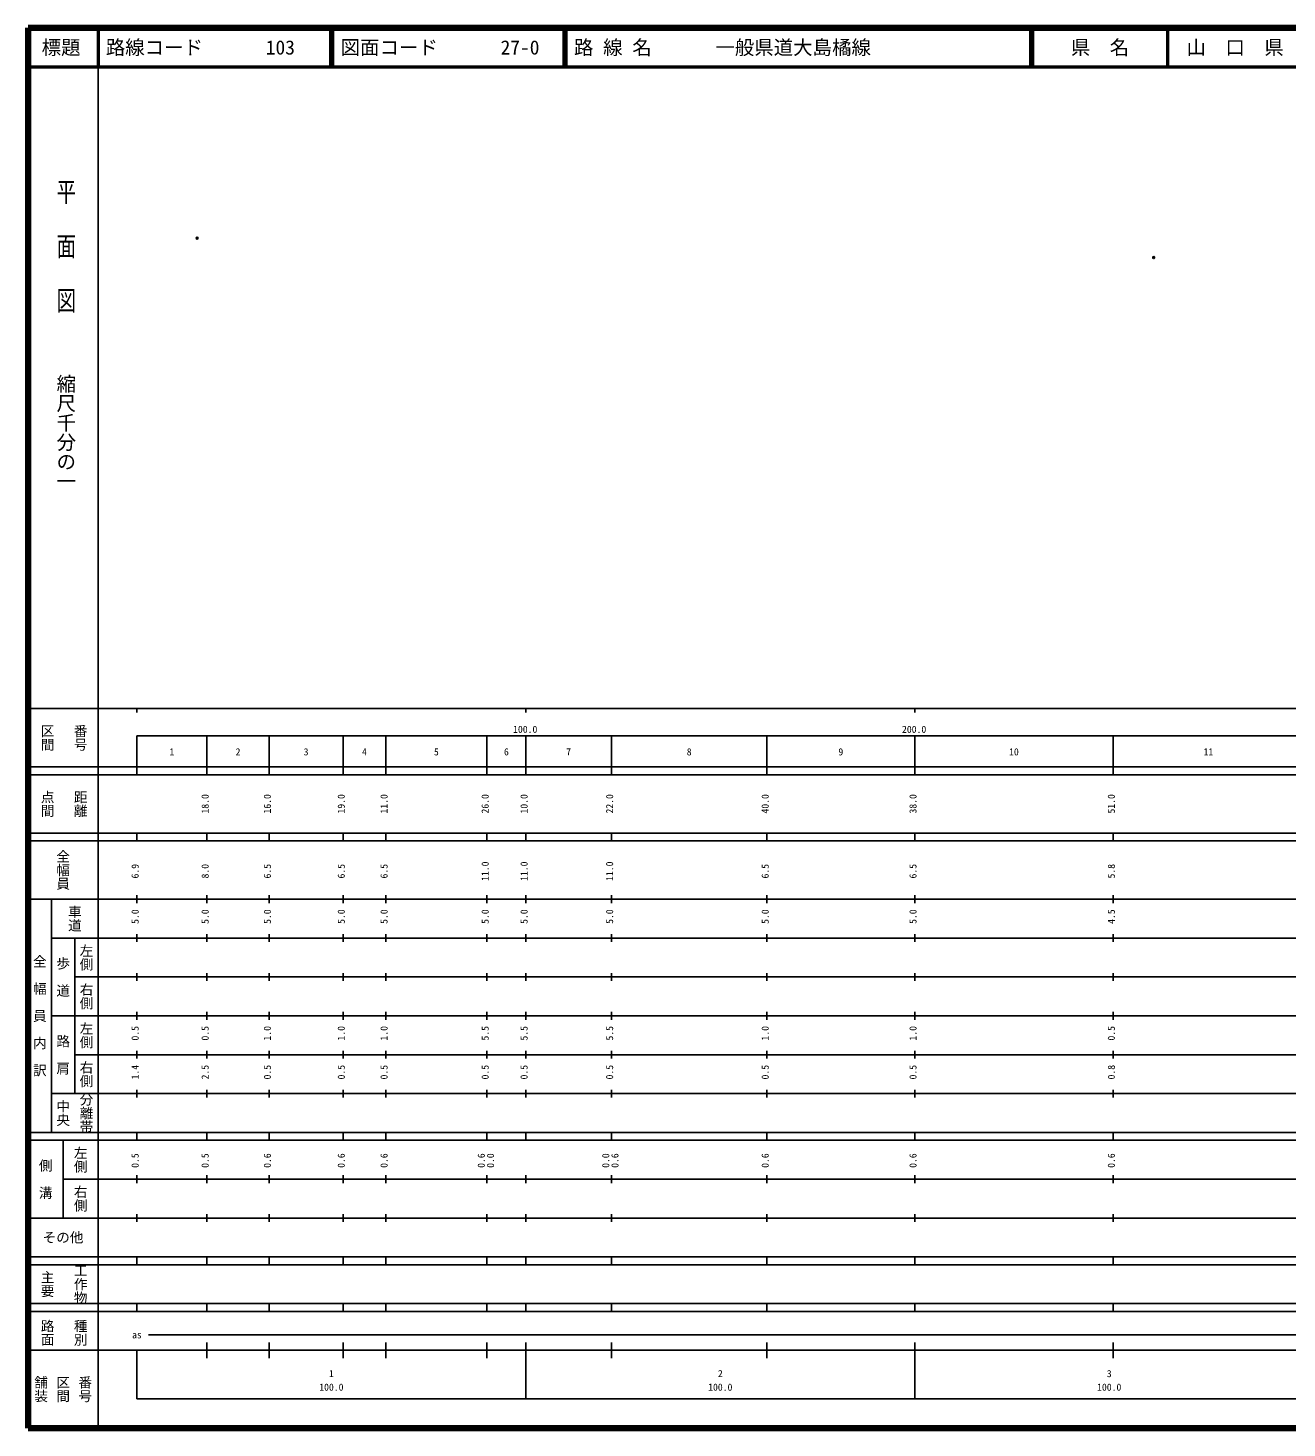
# Model space of a CAD drawing. Units: millimetres on the paper. Extents: x 40 to 680, y 20 to 380.
# Drawn here: x 40 to 363.7, y 20 to 380 of the extents above; entities that cross this region are included whole.
import ezdxf
from ezdxf.enums import TextEntityAlignment as Align

# ---------------------------------------------------------------- set-up
doc = ezdxf.new("R2010")
doc.units = ezdxf.units.MM
doc.header["$PDMODE"] = 32
doc.header["$PDSIZE"] = 0.5
doc.layers.add('M-OTRS', color=6, linetype='Continuous')
doc.layers.add('M-TTL-TXT', color=7, linetype='Continuous')
for name, color, linetype, lineweight in [('M-TTL', 2, 'Continuous', 140), ('M-TTL-BAND', 7, 'Continuous', 25), ('M-TTL-LINE', 7, 'Continuous', 50)]:
    doc.layers.add(name, color=color, linetype=linetype, lineweight=lineweight)
doc.styles.add('@ＭＳ ゴシック', font='')
doc.styles.add('ＭＳ ゴシック', font='')
doc.styles.get('@ＭＳ ゴシック').set_extended_font_data('@MS Gothic')
doc.styles.get('ＭＳ ゴシック').set_extended_font_data('MS Gothic')

msp = doc.modelspace()

# ---------------------------------------------------------------- linework, layer by layer
at = {"layer": 'M-OTRS'}
for p in [(83.482, 325.954), (329.433, 320.976)]:
    msp.add_point(p, dxfattribs=at)
at = {"layer": 'M-TTL'}
for p, q in [((40, 380), (40, 20)), ((680, 380), (40, 380)), ((40, 20), (680, 20))]:
    msp.add_line(p, q, dxfattribs=at)
at = {"layer": 'M-TTL-BAND'}
for p, q in [((58, 370), (58, 20)), ((40, 205), (579, 205)), ((68, 205), (68, 204)), ((168, 205), (168, 204)), ((268, 205), (268, 204)), ((68, 198), (579, 198)), ((68, 198), (68, 188)), ((86, 188), (86, 198)), ((102, 188), (102, 198)), ((121, 188), (121, 198)), ((132, 188), (132, 198)), ((158, 188), (158, 198)), ((168, 188), (168, 198)), ((190, 188), (190, 198)), ((230, 188), (230, 198)), ((268, 188), (268, 198)), ((319, 188), (319, 198)), ((40, 190), (579, 190)), ((40, 188), (579, 188)), ((40, 173), (579, 173)), ((68, 171), (68, 173)), ((86, 171), (86, 173)), ((102, 171), (102, 173)), ((121, 171), (121, 173)), ((132, 171), (132, 173)), ((158, 171), (158, 173)), ((168, 171), (168, 173)), ((190, 171), (190, 173)), ((230, 171), (230, 173)), ((268, 171), (268, 173)), ((319, 171), (319, 173)), ((40, 171), (579, 171)), ((40, 156), (579, 156)), ((46, 96), (46, 156)), ((68, 155), (68, 157)), ((86, 155), (86, 157)), ((102, 155), (102, 157)), ((121, 155), (121, 157)), ((132, 155), (132, 157)), ((158, 155), (158, 157)), ((168, 155), (168, 157)), ((190, 155), (190, 157)), ((230, 155), (230, 157)), ((268, 155), (268, 157)), ((319, 155), (319, 157)), ((46, 146), (579, 146)), ((52, 146), (52, 106)), ((68, 145), (68, 147)), ((86, 145), (86, 147)), ((102, 145), (102, 147)), ((121, 145), (121, 147)), ((132, 145), (132, 147)), ((158, 145), (158, 147)), ((168, 145), (168, 147)), ((190, 145), (190, 147)), ((230, 145), (230, 147)), ((268, 145), (268, 147)), ((319, 145), (319, 147)), ((68, 135), (68, 137)), ((86, 135), (86, 137)), ((102, 135), (102, 137)), ((121, 135), (121, 137)), ((132, 135), (132, 137)), ((158, 135), (158, 137)), ((168, 135), (168, 137)), ((190, 135), (190, 137)), ((230, 135), (230, 137)), ((268, 135), (268, 137)), ((319, 135), (319, 137)), ((52, 136), (579, 136)), ((46, 126), (579, 126)), ((68, 125), (68, 127)), ((86, 125), (86, 127)), ((102, 125), (102, 127)), ((121, 125), (121, 127)), ((132, 125), (132, 127)), ((158, 125), (158, 127)), ((168, 125), (168, 127)), ((190, 125), (190, 127)), ((230, 125), (230, 127)), ((268, 125), (268, 127)), ((319, 125), (319, 127)), ((52, 116), (579, 116)), ((68, 115), (68, 117)), ((86, 115), (86, 117)), ((102, 115), (102, 117)), ((121, 115), (121, 117)), ((132, 115), (132, 117)), ((158, 115), (158, 117)), ((168, 115), (168, 117)), ((190, 115), (190, 117)), ((230, 115), (230, 117)), ((268, 115), (268, 117)), ((319, 115), (319, 117)), ((46, 106), (579, 106)), ((68, 105), (68, 107)), ((86, 105), (86, 107)), ((102, 105), (102, 107)), ((121, 105), (121, 107)), ((132, 105), (132, 107)), ((158, 105), (158, 107)), ((168, 105), (168, 107)), ((190, 105), (190, 107)), ((230, 105), (230, 107)), ((268, 105), (268, 107)), ((319, 105), (319, 107)), ((40, 96), (579, 96)), ((40, 94), (579, 94)), ((49, 94), (49, 74)), ((68, 94), (68, 96)), ((86, 94), (86, 96)), ((102, 94), (102, 96)), ((121, 94), (121, 96)), ((132, 94), (132, 96)), ((158, 94), (158, 96)), ((168, 94), (168, 96)), ((190, 94), (190, 96)), ((230, 94), (230, 96)), ((268, 94), (268, 96)), ((319, 94), (319, 96)), ((49, 84), (579, 84)), ((68, 83), (68, 85)), ((86, 83), (86, 85)), ((102, 83), (102, 85)), ((121, 83), (121, 85)), ((132, 83), (132, 85)), ((158, 83), (158, 85)), ((168, 83), (168, 85)), ((190, 83), (190, 85)), ((230, 83), (230, 85)), ((268, 83), (268, 85)), ((319, 83), (319, 85)), ((40, 74), (579, 74)), ((68, 73), (68, 75)), ((86, 73), (86, 75)), ((102, 73), (102, 75)), ((121, 73), (121, 75)), ((132, 73), (132, 75)), ((158, 73), (158, 75)), ((168, 73), (168, 75)), ((190, 73), (190, 75)), ((230, 73), (230, 75)), ((268, 73), (268, 75)), ((319, 73), (319, 75)), ((40, 64), (579, 64)), ((40, 62), (579, 62)), ((68, 62), (68, 64)), ((86, 62), (86, 64)), ((102, 62), (102, 64)), ((121, 62), (121, 64)), ((132, 62), (132, 64)), ((158, 62), (158, 64)), ((168, 62), (168, 64)), ((190, 62), (190, 64)), ((230, 62), (230, 64)), ((268, 62), (268, 64)), ((319, 62), (319, 64)), ((40, 52), (579, 52)), ((68, 50), (68, 52)), ((86, 50), (86, 52)), ((102, 50), (102, 52)), ((121, 50), (121, 52)), ((132, 50), (132, 52)), ((158, 50), (158, 52)), ((168, 50), (168, 52)), ((190, 50), (190, 52)), ((230, 50), (230, 52)), ((268, 50), (268, 52)), ((319, 50), (319, 52)), ((40, 50), (579, 50)), ((71, 44), (539, 44)), ((40, 40), (579, 40)), ((68, 40), (68, 27.5)), ((86, 38), (86, 42)), ((102, 38), (102, 42)), ((121, 38), (121, 42)), ((132, 38), (132, 42)), ((158, 38), (158, 42)), ((168, 27.5), (168, 42)), ((190, 38), (190, 42)), ((230, 38), (230, 42)), ((268, 27.5), (268, 42)), ((319, 38), (319, 42)), ((68, 27.5), (579, 27.5))]:
    msp.add_line(p, q, dxfattribs=at)
at = {"layer": 'M-TTL-LINE'}
for p, q in [((58, 380), (58, 370)), ((117.75, 380), (117.75, 370)), ((118.25, 380), (118.25, 370)), ((177.75, 380), (177.75, 370)), ((178.25, 380), (178.25, 370)), ((297.75, 380), (297.75, 370)), ((298.25, 380), (298.25, 370)), ((333, 380), (333, 370)), ((40, 370), (680, 370))]:
    msp.add_line(p, q, dxfattribs=at)

# ---------------------------------------------------------------- texts
at = {"layer": 'M-TTL-BAND', "style": '@ＭＳ ゴシック', "width": 1.4}
msp.add_text('平  面  図', height=3.666, rotation=270, dxfattribs=at).set_placement((49.777, 306.475), align=Align.MIDDLE_RIGHT)
at = {"layer": 'M-TTL-BAND', "style": '@ＭＳ ゴシック'}
msp.add_text('縮尺千分の一', height=3.666, rotation=270, dxfattribs=at).set_placement((49.777, 261.03), align=Align.MIDDLE_RIGHT)
for s, p in [('区間', (45, 197.5)), ('番号', (53.5, 197.5)), ('点間', (45, 180.5)), ('距離', (53.5, 180.5)), ('全幅員', (49, 163.5)), ('車道', (52, 151)), ('左側', (55, 141)), ('全\u3000幅\u3000員\u3000内\u3000訳', (43, 126)), ('歩\u3000道', (49, 136)), ('右側', (55, 131)), ('左側', (55, 121)), ('路\u3000肩', (49, 116)), ('右側', (55, 111)), ('分離帯', (55, 101)), ('中央', (49, 101)), ('左側', (53.5, 89)), ('側\u3000溝', (44.5, 84)), ('右側', (53.5, 79)), ('工作物', (53.5, 57)), ('主要', (45, 57)), ('路面', (45, 44.5)), ('種別', (53.5, 44.5)), ('舗装', (43.333, 30)), ('区間', (49, 30)), ('番号', (54.667, 30))]:
    msp.add_text(s, height=2.566, rotation=270, dxfattribs=at).set_placement(p, align=Align.MIDDLE_CENTER)
at = {"layer": 'M-TTL-BAND', "style": 'ＭＳ ゴシック'}
for s, p in [('100.0', (167.844, 198.195)), ('200.0', (267.844, 198.195)), ('1', (77, 192.405)), ('2', (94, 192.405)), ('3', (111.5, 192.405)), ('4', (126.5, 192.405)), ('5', (145, 192.405)), ('6', (163, 192.405)), ('7', (179, 192.405)), ('8', (210, 192.405)), ('9', (249, 192.405)), ('10', (293.5, 192.405)), ('11', (343.5, 192.405)), ('as', (68, 42.5)), ('1', (118, 32.523)), ('2', (218, 32.523)), ('3', (318, 32.523)), ('100.0', (118, 29.033)), ('100.0', (218, 29.033)), ('100.0', (318, 29.033))]:
    msp.add_text(s, height=1.833, dxfattribs=at).set_placement(p, align=Align.BOTTOM_CENTER)
for s, p in [('18.0', (87, 180.5)), ('16.0', (103, 180.5)), ('19.0', (122, 180.5)), ('11.0', (133, 180.5)), ('26.0', (159, 180.5)), ('10.0', (169, 180.5)), ('22.0', (191, 180.5)), ('40.0', (231, 180.5)), ('38.0', (269, 180.5)), ('51.0', (320, 180.5)), ('6.9', (69, 163.174)), ('8.0', (87, 163.174)), ('6.5', (103, 163.174)), ('6.5', (122, 163.174)), ('6.5', (133, 163.174)), ('11.0', (159, 163.174)), ('11.0', (169, 163.174)), ('11.0', (191, 163.174)), ('6.5', (231, 163.174)), ('6.5', (269, 163.174)), ('5.8', (320, 163.174)), ('5.0', (69, 151.5)), ('5.0', (87, 151.5)), ('5.0', (103, 151.5)), ('5.0', (122, 151.5)), ('5.0', (133, 151.5)), ('5.0', (159, 151.5)), ('5.0', (169, 151.5)), ('5.0', (191, 151.5)), ('5.0', (231, 151.5)), ('5.0', (269, 151.5)), ('4.5', (320, 151.5)), ('0.5', (69, 121.5)), ('0.5', (87, 121.5)), ('1.0', (103, 121.5)), ('1.0', (122, 121.5)), ('1.0', (133, 121.5)), ('5.5', (159, 121.5)), ('5.5', (169, 121.5)), ('5.5', (191, 121.5)), ('1.0', (231, 121.5)), ('1.0', (269, 121.5)), ('0.5', (320, 121.5)), ('1.4', (69, 111.5)), ('2.5', (87, 111.5)), ('0.5', (103, 111.5)), ('0.5', (122, 111.5)), ('0.5', (133, 111.5)), ('0.5', (159, 111.5)), ('0.5', (169, 111.5)), ('0.5', (191, 111.5)), ('0.5', (231, 111.5)), ('0.5', (269, 111.5)), ('0.8', (320, 111.5)), ('0.5', (69, 88.764)), ('0.5', (87, 88.764)), ('0.6', (103, 88.764)), ('0.6', (122, 88.764)), ('0.6', (133, 88.764)), ('0.6', (158, 88.764)), ('0.0', (160.37, 88.764)), ('0.0', (190, 88.764)), ('0.6', (192.37, 88.764)), ('0.6', (231, 88.764)), ('0.6', (269, 88.764)), ('0.6', (320, 88.764))]:
    msp.add_text(s, height=1.833, rotation=90, dxfattribs=at).set_placement(p, align=Align.BOTTOM_CENTER)
msp.add_text('その他', height=2.566, dxfattribs=at).set_placement((49, 69), align=Align.MIDDLE_CENTER)
at = {"layer": 'M-TTL-TXT', "style": 'ＭＳ ゴシック'}
for s, p in [('標題', (48.5, 375)), ('県\u3000名', (315.625, 375)), ('山\u3000口\u3000県', (350.375, 375))]:
    msp.add_text(s, height=3.666, dxfattribs=at).set_placement(p, align=Align.MIDDLE_CENTER)
for s, p in [('路線コード', (60, 375)), ('103', (101.142, 375)), ('図面コード', (120.38, 375)), ('27-0', (161.521, 375)), ('路 線 名', (180.38, 375)), ('一般県道大島橘線', (216.734, 375))]:
    msp.add_text(s, height=3.666, dxfattribs=at).set_placement(p, align=Align.MIDDLE_LEFT)

doc.saveas('drawing.dxf')
